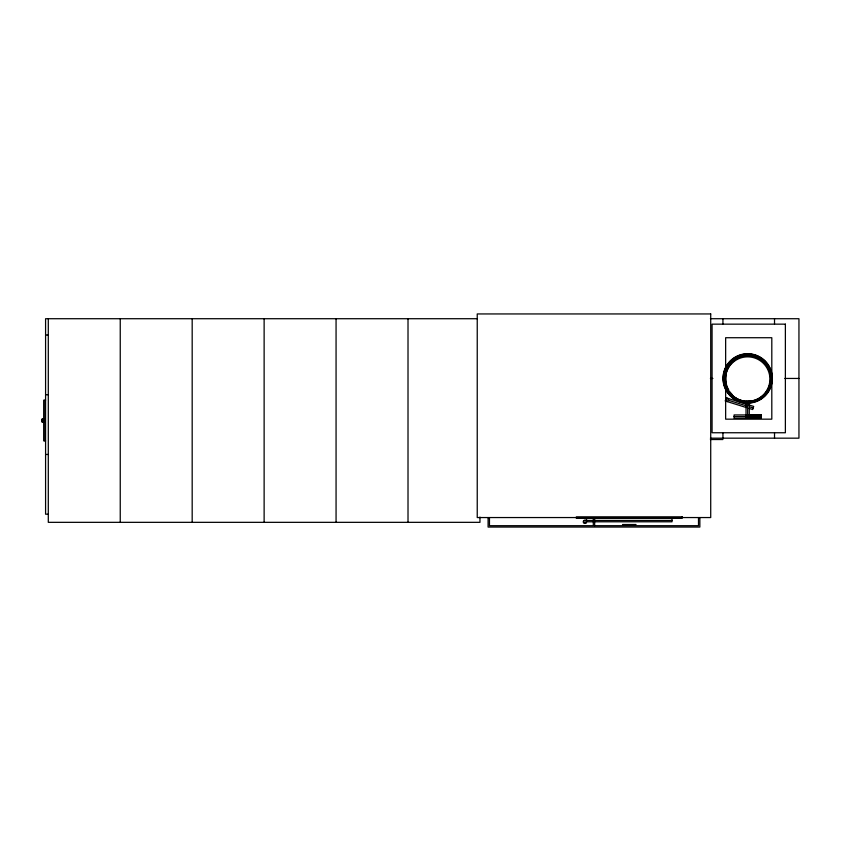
<?xml version="1.0" encoding="UTF-8"?>
<svg xmlns="http://www.w3.org/2000/svg" width="841" height="841" viewBox="0 0 841 841"><rect width="100%" height="100%" fill="white"/><g stroke="black" fill="none" stroke-linecap="round" stroke-linejoin="round"><path stroke-width="1.26" d="M746.503 402.429L748.805 402.429M477.446 318.718L45.582 318.718L45.582 514.187L48.179 514.187M710.403 318.718L798.95 318.718L798.95 438.172L710.403 438.172M45.582 335.012L48.179 335.012M710.403 378.45L712.905 378.45M784.8 378.45L798.95 378.45M45.582 394.734L48.084 394.734M45.582 400.169L43.679 400.169L43.679 440.884L45.582 440.884M746.03 401.357L749.289 401.357M761.231 414.939L734.077 414.939L734.077 418.198L761.231 418.135L761.231 414.939L749.289 414.991M749.289 415.149L761.231 415.149M749.289 415.412L761.231 415.412M749.289 415.748L761.231 415.748M749.289 416.137L761.231 416.137M734.077 416.568L761.231 416.568M761.231 417.714L746.03 418.198M746.03 417.977L761.231 417.977M43.679 418.902L42.05 418.902L42.05 422.161L43.679 422.161M42.05 419.375L43.679 419.375M42.05 420.532L43.679 420.532M42.05 421.677L43.679 421.677M710.403 439.528L722.934 439.528M45.582 454.466L48.084 454.466M586.513 520.432L672.033 520.432M622.508 524.511L636.027 524.511M593.977 525.699L698.503 525.699L698.503 517.551M746.188 404.09L726.203 397.856L725.236 400.968L746.472 407.591M748.69 404.868L753.683 406.424L752.706 409.535L748.963 408.369M725.72 399.412L746.955 406.035M749.447 406.813L753.2 407.98M774.519 318.718L774.519 323.911M774.519 432.978L774.519 438.172M749.289 402.597L749.289 416.568M747.66 402.597L747.66 414.939M746.03 402.597L746.03 416.568M725.646 386.019L725.646 337.725L771.807 337.725L771.807 419.165L725.646 419.165L725.646 388.542M722.934 318.718L722.934 323.911M722.934 432.978L722.934 438.172M699.859 517.551L699.859 527.055L488.095 527.055L488.095 517.551M672.033 518.266L672.033 521.788L586.513 521.788A1.629 1.629 0 0 1 584.075 523.207A1.629 1.629 0 0 1 584.075 520.379A1.629 1.629 0 0 1 586.513 521.788A1.356 1.356 0 0 1 584.474 522.965A1.356 1.356 0 0 1 584.474 520.611A1.356 1.356 0 0 1 586.513 521.788L586.513 518.266M594.661 517.551L594.661 525.699M593.304 517.551L593.304 525.699L489.462 525.699L489.462 517.551M479.959 517.078L479.959 522.335L48.294 522.335L48.294 318.718M408.011 318.718L408.011 522.335M336.064 318.718L336.064 522.335M264.127 318.718L264.127 522.335M192.179 318.718L192.179 522.335M120.242 318.718L120.242 522.335M45.036 400.169L45.036 440.884M727.696 401.472A1.629 1.629 0 0 1 726.13 398.739M726.855 398.319A1.629 1.629 0 0 1 728.684 399.076M732.406 394.765A23.075 23.075 0 0 1 730.051 392.011M728.737 389.982A23.075 23.075 0 0 1 726.435 384.421M726.151 383.254A23.075 23.075 0 0 1 753.525 355.88M754.703 356.153A23.075 23.075 0 0 1 756.995 356.899M761.284 359.086A23.075 23.075 0 0 1 763.25 360.516M765.867 362.997A23.075 23.075 0 0 1 767.391 364.889M769.284 367.969A23.075 23.075 0 0 1 771.018 372.479M753.431 400.6L747.67 401.357A22.265 22.265 0 0 1 727.486 369.693A22.265 22.265 0 0 1 764.721 364.794A22.265 22.265 0 0 1 753.431 400.6M710.719 313.945L477.236 313.945L477.236 517.551L710.719 517.551L710.719 313.945M785.378 324.153L712.075 324.153L712.075 432.747L785.378 432.747L785.378 324.153M682.209 516.9L576.337 516.9L576.337 518.266L682.209 518.266L682.209 516.9M735.318 399.811A24.704 24.704 0 0 0 772.374 378.418A24.704 24.704 0 0 0 735.318 357.026A24.704 24.704 0 0 0 735.318 399.811M735.602 399.349A24.137 24.137 0 0 0 771.807 378.45A24.137 24.137 0 0 0 735.602 357.541A24.137 24.137 0 0 0 735.602 399.349M730.387 395.701A24.431 24.431 0 0 0 771.271 384.747A24.431 24.431 0 0 0 741.342 354.818A24.431 24.431 0 0 0 730.387 395.701M736.211 398.287A22.917 22.917 0 0 0 770.577 378.45A22.917 22.917 0 0 0 736.211 358.602A22.917 22.917 0 0 0 736.211 398.287"/></g></svg>
